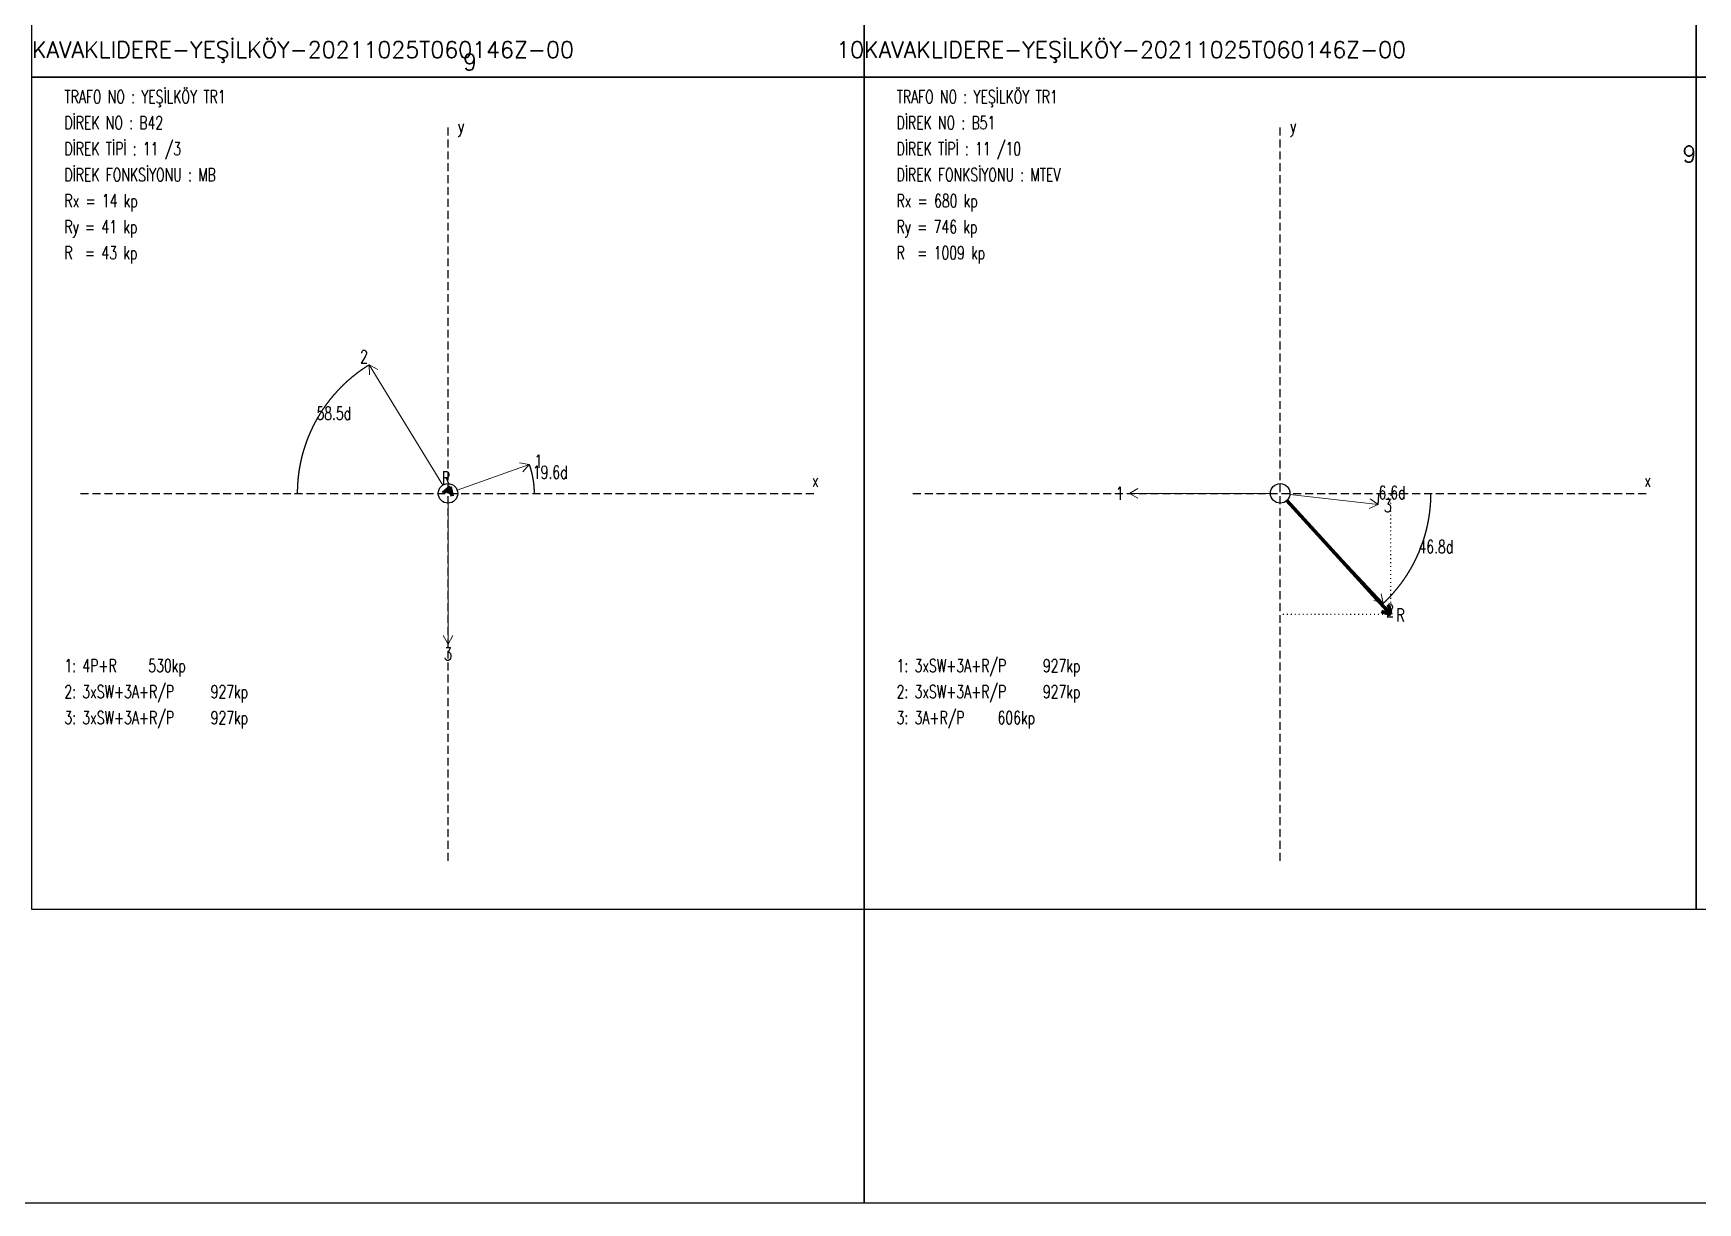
# Model space of a CAD drawing. Header units: millimetres. Extents: x 140 to 2450, y -142 to 155.
# Drawn here: x 1505 to 1715, y -142.5 to 5.1 of the extents above; entities that cross this region are included whole.
import ezdxf
from ezdxf.enums import TextEntityAlignment as Align

# ---------------------------------------------------------------- set-up
doc = ezdxf.new("R2010")
doc.units = ezdxf.units.MM
doc.linetypes.add('ACAD_ISO07W100', pattern=[0.2, 0, -0.2])
doc.linetypes.add('DASHDOT', pattern=[0.75, 0.5, -0.25])
doc.styles.get("Standard").update_dxf_attribs({"font": 'RomanS'})

msp = doc.modelspace()

# ---------------------------------------------------------------- linework, layer by layer
at = {"linetype": 'DASHDOT', "ltscale": 2}
for p, q in [((1557.301, -99.337), (1557.301, -6.641)), ((1662.301, -99.337), (1662.301, -6.641)), ((1510.953, -52.989), (1603.649, -52.989)), ((1615.953, -52.989), (1708.649, -52.989))]:
    msp.add_line(p, q, dxfattribs=at)
at = {"lineweight": 15}
for p, q in [((1556.657, -51.94), (1547.351, -36.783)), ((1547.351, -36.783), (1548.433, -37.369)), ((1547.351, -36.783), (1547.384, -38.013)), ((1558.46, -52.576), (1567.535, -49.343)), ((1567.535, -49.343), (1566.324, -49.121)), ((1567.535, -49.343), (1566.737, -50.28)), ((1643.285, -52.989), (1644.35, -52.374)), ((1557.301, -54.219), (1557.301, -72.006)), ((1661.071, -52.989), (1643.285, -52.989)), ((1643.285, -52.989), (1644.35, -53.604)), ((1663.143, -53.886), (1675.311, -66.859)), ((1663.523, -53.13), (1674.653, -54.413)), ((1674.653, -54.413), (1673.524, -54.902)), ((1674.653, -54.413), (1673.665, -53.68)), ((1675.311, -66.859), (1674.133, -66.503)), ((1675.311, -66.859), (1675.031, -65.661)), ((1557.301, -72.006), (1556.686, -70.94)), ((1557.301, -72.006), (1557.916, -70.94))]:
    msp.add_line(p, q, dxfattribs=at)
at = {"lineweight": 70}
for p, q in [((1557.585, -52.154), (1556.659, -52.965)), ((1557.301, -52.989), (1557.585, -52.154)), ((1557.585, -52.154), (1557.825, -53.361)), ((1663.13, -53.898), (1676.247, -68.276)), ((1676.247, -68.276), (1675.983, -67.074)), ((1676.247, -68.276), (1675.074, -67.903))]:
    msp.add_line(p, q, dxfattribs=at)
at = {"linetype": 'ACAD_ISO07W100', "ltscale": 2}
for p, q in [((1557.585, -52.154), (1557.301, -52.154)), ((1557.585, -52.154), (1557.585, -52.989)), ((1676.247, -68.276), (1676.247, -52.989)), ((1676.247, -68.276), (1662.301, -68.276))]:
    msp.add_line(p, q, dxfattribs=at)
for points in [[(1399.801, 154.511), (1399.801, -142.489), (1609.801, -142.489), (1609.801, 154.511), (1399.801, 154.511)], [(1609.801, 154.511), (1609.801, -142.489), (1819.801, -142.489), (1819.801, 154.511), (1609.801, 154.511)]]:
    msp.add_lwpolyline(points)
at = {"flags": 128}
for points in [[(1504.801, -0.489), (1504.801, 104.511), (1609.801, 104.511), (1609.801, -0.489), (1504.801, -0.489)], [(1609.801, -0.489), (1609.801, 104.511), (1714.801, 104.511), (1714.801, -0.489), (1609.801, -0.489)], [(1714.801, -0.489), (1714.801, 104.511), (1819.801, 104.511), (1819.801, -0.489), (1714.801, -0.489)], [(1504.801, -105.489), (1504.801, -0.489), (1609.801, -0.489), (1609.801, -105.489), (1504.801, -105.489)], [(1609.801, -105.489), (1609.801, -0.489), (1714.801, -0.489), (1714.801, -105.489), (1609.801, -105.489)], [(1714.801, -105.489), (1714.801, -0.489), (1819.801, -0.489), (1819.801, -105.489), (1714.801, -105.489)]]:
    msp.add_lwpolyline(points, close=True, dxfattribs=at)
at = {"color": 1, "flags": 128}
for points in [[(1547.351, -36.783), (1547.351, -36.783), (1547.323, -36.8), (1547.295, -36.818), (1547.266, -36.835), (1547.238, -36.853), (1547.21, -36.871), (1547.182, -36.888), (1547.154, -36.906), (1547.126, -36.924), (1547.098, -36.941), (1547.07, -36.959), (1547.042, -36.977), (1547.014, -36.995), (1546.986, -37.013), (1546.958, -37.031), (1546.93, -37.049), (1546.903, -37.067), (1546.875, -37.085), (1546.847, -37.104), (1546.819, -37.122), (1546.792, -37.14), (1546.764, -37.159), (1546.736, -37.177), (1546.709, -37.195), (1546.681, -37.214), (1546.654, -37.233), (1546.626, -37.251), (1546.599, -37.27), (1546.571, -37.288), (1546.544, -37.307), (1546.517, -37.326), (1546.489, -37.345), (1546.462, -37.364), (1546.435, -37.383), (1546.408, -37.402), (1546.38, -37.421), (1546.353, -37.44), (1546.326, -37.459), (1546.299, -37.478), (1546.272, -37.497), (1546.245, -37.517), (1546.218, -37.536), (1546.191, -37.555), (1546.164, -37.575), (1546.137, -37.594), (1546.11, -37.614), (1546.084, -37.633), (1546.057, -37.653), (1546.03, -37.672), (1546.003, -37.692), (1545.977, -37.712), (1545.95, -37.732), (1545.923, -37.752), (1545.897, -37.771), (1545.87, -37.791), (1545.844, -37.811), (1545.817, -37.831), (1545.791, -37.851), (1545.764, -37.872), (1545.738, -37.892), (1545.712, -37.912), (1545.685, -37.932), (1545.659, -37.952), (1545.633, -37.973), (1545.607, -37.993), (1545.581, -38.014), (1545.554, -38.034), (1545.528, -38.055), (1545.502, -38.075), (1545.476, -38.096), (1545.45, -38.116), (1545.424, -38.137), (1545.399, -38.158), (1545.373, -38.179), (1545.347, -38.2), (1545.321, -38.22), (1545.295, -38.241), (1545.27, -38.262), (1545.244, -38.283), (1545.218, -38.304), (1545.193, -38.326), (1545.167, -38.347), (1545.142, -38.368), (1545.116, -38.389), (1545.091, -38.41), (1545.065, -38.432), (1545.04, -38.453), (1545.014, -38.475), (1544.989, -38.496), (1544.964, -38.518), (1544.939, -38.539), (1544.913, -38.561), (1544.888, -38.582), (1544.863, -38.604), (1544.838, -38.626), (1544.813, -38.648), (1544.788, -38.669), (1544.763, -38.691), (1544.738, -38.713), (1544.713, -38.735), (1544.688, -38.757), (1544.663, -38.779), (1544.639, -38.801), (1544.614, -38.823), (1544.589, -38.845), (1544.565, -38.868), (1544.54, -38.89), (1544.515, -38.912), (1544.491, -38.935), (1544.466, -38.957), (1544.442, -38.979), (1544.417, -39.002), (1544.393, -39.024), (1544.369, -39.047), (1544.344, -39.069), (1544.32, -39.092), (1544.296, -39.115), (1544.272, -39.137), (1544.247, -39.16), (1544.223, -39.183), (1544.199, -39.206), (1544.175, -39.229), (1544.151, -39.252), (1544.127, -39.275), (1544.103, -39.298), (1544.079, -39.321), (1544.056, -39.344), (1544.032, -39.367), (1544.008, -39.39), (1543.984, -39.413), (1543.961, -39.437), (1543.937, -39.46), (1543.913, -39.483), (1543.89, -39.507), (1543.866, -39.53), (1543.843, -39.554), (1543.82, -39.577), (1543.796, -39.601), (1543.773, -39.624), (1543.749, -39.648), (1543.726, -39.672), (1543.703, -39.695), (1543.68, -39.719), (1543.657, -39.743), (1543.634, -39.767), (1543.611, -39.791), (1543.587, -39.814), (1543.565, -39.838), (1543.542, -39.862), (1543.519, -39.886), (1543.496, -39.91), (1543.473, -39.935), (1543.45, -39.959), (1543.428, -39.983), (1543.405, -40.007), (1543.382, -40.031), (1543.36, -40.056), (1543.337, -40.08), (1543.315, -40.105), (1543.292, -40.129), (1543.27, -40.153), (1543.247, -40.178), (1543.225, -40.202), (1543.203, -40.227), (1543.18, -40.252), (1543.158, -40.276), (1543.136, -40.301), (1543.114, -40.326), (1543.092, -40.351), (1543.07, -40.375), (1543.048, -40.4), (1543.026, -40.425), (1543.004, -40.45), (1542.982, -40.475), (1542.96, -40.5), (1542.939, -40.525), (1542.917, -40.55), (1542.895, -40.575), (1542.873, -40.6), (1542.852, -40.626), (1542.83, -40.651), (1542.809, -40.676), (1542.787, -40.702), (1542.766, -40.727), (1542.745, -40.752), (1542.723, -40.778), (1542.702, -40.803), (1542.681, -40.829), (1542.659, -40.854), (1542.638, -40.88), (1542.617, -40.905), (1542.596, -40.931), (1542.575, -40.957), (1542.554, -40.982), (1542.533, -41.008), (1542.512, -41.034), (1542.491, -41.06), (1542.471, -41.086), (1542.45, -41.112), (1542.429, -41.137), (1542.409, -41.163), (1542.388, -41.189), (1542.367, -41.216), (1542.347, -41.242), (1542.326, -41.268), (1542.306, -41.294), (1542.286, -41.32), (1542.265, -41.346), (1542.245, -41.373), (1542.225, -41.399), (1542.204, -41.425), (1542.184, -41.452), (1542.164, -41.478), (1542.144, -41.504), (1542.124, -41.531), (1542.104, -41.557), (1542.084, -41.584), (1542.064, -41.61), (1542.044, -41.637), (1542.025, -41.664), (1542.005, -41.69), (1541.985, -41.717), (1541.966, -41.744), (1541.946, -41.771), (1541.926, -41.797), (1541.907, -41.824), (1541.887, -41.851), (1541.868, -41.878), (1541.849, -41.905), (1541.829, -41.932), (1541.81, -41.959), (1541.791, -41.986), (1541.772, -42.013), (1541.753, -42.04), (1541.733, -42.068), (1541.714, -42.095), (1541.695, -42.122), (1541.676, -42.149), (1541.658, -42.176), (1541.639, -42.204), (1541.62, -42.231), (1541.601, -42.259), (1541.582, -42.286), (1541.564, -42.313), (1541.545, -42.341), (1541.527, -42.368), (1541.508, -42.396), (1541.49, -42.424), (1541.471, -42.451), (1541.453, -42.479), (1541.435, -42.506), (1541.416, -42.534), (1541.398, -42.562), (1541.38, -42.59), (1541.362, -42.617), (1541.344, -42.645), (1541.326, -42.673), (1541.308, -42.701), (1541.29, -42.729), (1541.272, -42.757), (1541.254, -42.785), (1541.236, -42.813), (1541.218, -42.841), (1541.201, -42.869), (1541.183, -42.897), (1541.166, -42.925), (1541.148, -42.954), (1541.131, -42.982), (1541.113, -43.01), (1541.096, -43.038), (1541.078, -43.067), (1541.061, -43.095), (1541.044, -43.123), (1541.027, -43.152), (1541.009, -43.18), (1540.992, -43.209), (1540.975, -43.237), (1540.958, -43.265), (1540.941, -43.294), (1540.925, -43.323), (1540.908, -43.351), (1540.891, -43.38), (1540.874, -43.408), (1540.857, -43.437), (1540.841, -43.466), (1540.824, -43.495), (1540.808, -43.523), (1540.791, -43.552), (1540.775, -43.581), (1540.758, -43.61), (1540.742, -43.639), (1540.726, -43.668), (1540.709, -43.697), (1540.693, -43.726), (1540.677, -43.755), (1540.661, -43.784), (1540.645, -43.813), (1540.629, -43.842), (1540.613, -43.871), (1540.597, -43.9), (1540.581, -43.929), (1540.566, -43.958), (1540.55, -43.988), (1540.534, -44.017), (1540.518, -44.046), (1540.503, -44.075), (1540.487, -44.105), (1540.472, -44.134), (1540.456, -44.164), (1540.441, -44.193), (1540.426, -44.222), (1540.41, -44.252), (1540.395, -44.281), (1540.38, -44.311), (1540.365, -44.34), (1540.35, -44.37), (1540.335, -44.4), (1540.32, -44.429), (1540.305, -44.459), (1540.29, -44.489), (1540.275, -44.518), (1540.261, -44.548), (1540.246, -44.578), (1540.231, -44.607), (1540.217, -44.637), (1540.202, -44.667), (1540.188, -44.697), (1540.173, -44.727), (1540.159, -44.757), (1540.144, -44.787), (1540.13, -44.817), (1540.116, -44.847), (1540.102, -44.877), (1540.088, -44.907), (1540.073, -44.937), (1540.059, -44.967), (1540.045, -44.997), (1540.032, -45.027), (1540.018, -45.057), (1540.004, -45.087), (1539.99, -45.118), (1539.976, -45.148), (1539.963, -45.178), (1539.949, -45.208), (1539.936, -45.239), (1539.922, -45.269), (1539.909, -45.299), (1539.895, -45.33), (1539.882, -45.36), (1539.869, -45.39), (1539.855, -45.421), (1539.842, -45.451), (1539.829, -45.482), (1539.816, -45.512), (1539.803, -45.543), (1539.79, -45.573), (1539.777, -45.604), (1539.764, -45.635), (1539.751, -45.665), (1539.739, -45.696), (1539.726, -45.727), (1539.713, -45.757), (1539.701, -45.788), (1539.688, -45.819), (1539.676, -45.849), (1539.663, -45.88), (1539.651, -45.911), (1539.638, -45.942), (1539.626, -45.973), (1539.614, -46.003), (1539.602, -46.034), (1539.59, -46.065), (1539.578, -46.096), (1539.566, -46.127), (1539.554, -46.158), (1539.542, -46.189), (1539.53, -46.22), (1539.518, -46.251), (1539.506, -46.282), (1539.495, -46.313), (1539.483, -46.344), (1539.472, -46.375), (1539.46, -46.407), (1539.449, -46.438), (1539.437, -46.469), (1539.426, -46.5), (1539.415, -46.531), (1539.403, -46.562), (1539.392, -46.594), (1539.381, -46.625), (1539.37, -46.656), (1539.359, -46.688), (1539.348, -46.719), (1539.337, -46.75), (1539.326, -46.782), (1539.315, -46.813), (1539.305, -46.844), (1539.294, -46.876), (1539.283, -46.907), (1539.273, -46.939), (1539.262, -46.97), (1539.252, -47.002), (1539.241, -47.033), (1539.231, -47.065), (1539.221, -47.096), (1539.21, -47.128), (1539.2, -47.159), (1539.19, -47.191), (1539.18, -47.223), (1539.17, -47.254), (1539.16, -47.286), (1539.15, -47.318), (1539.14, -47.349), (1539.13, -47.381), (1539.12, -47.413), (1539.111, -47.444), (1539.101, -47.476), (1539.091, -47.508), (1539.082, -47.54), (1539.072, -47.572), (1539.063, -47.603), (1539.054, -47.635), (1539.044, -47.667), (1539.035, -47.699), (1539.026, -47.731), (1539.017, -47.763), (1539.008, -47.795), (1538.999, -47.827), (1538.99, -47.859), (1538.981, -47.891), (1538.972, -47.923), (1538.963, -47.955), (1538.954, -47.987), (1538.946, -48.019), (1538.937, -48.051), (1538.928, -48.083), (1538.92, -48.115), (1538.911, -48.147), (1538.903, -48.179), (1538.895, -48.211), (1538.886, -48.243), (1538.878, -48.275), (1538.87, -48.307), (1538.862, -48.34), (1538.854, -48.372), (1538.845, -48.404), (1538.838, -48.436), (1538.83, -48.469), (1538.822, -48.501), (1538.814, -48.533), (1538.806, -48.565), (1538.798, -48.598), (1538.791, -48.63), (1538.783, -48.662), (1538.776, -48.695), (1538.768, -48.727), (1538.761, -48.759), (1538.754, -48.792), (1538.746, -48.824), (1538.739, -48.856), (1538.732, -48.889), (1538.725, -48.921), (1538.718, -48.954), (1538.711, -48.986), (1538.704, -49.018), (1538.697, -49.051), (1538.69, -49.083), (1538.683, -49.116), (1538.676, -49.148), (1538.67, -49.181), (1538.663, -49.213), (1538.657, -49.246), (1538.65, -49.279), (1538.644, -49.311), (1538.637, -49.344), (1538.631, -49.376), (1538.625, -49.409), (1538.618, -49.441), (1538.612, -49.474), (1538.606, -49.507), (1538.6, -49.539), (1538.594, -49.572), (1538.588, -49.605), (1538.582, -49.637), (1538.576, -49.67), (1538.571, -49.703), (1538.565, -49.735), (1538.559, -49.768), (1538.554, -49.801), (1538.548, -49.833), (1538.543, -49.866), (1538.537, -49.899), (1538.532, -49.932), (1538.527, -49.964), (1538.521, -49.997), (1538.516, -50.03), (1538.511, -50.063), (1538.506, -50.096), (1538.501, -50.128), (1538.496, -50.161), (1538.491, -50.194), (1538.486, -50.227), (1538.481, -50.26), (1538.477, -50.293), (1538.472, -50.325), (1538.467, -50.358), (1538.463, -50.391), (1538.458, -50.424), (1538.454, -50.457), (1538.449, -50.49), (1538.445, -50.523), (1538.441, -50.556), (1538.437, -50.589), (1538.432, -50.622), (1538.428, -50.654), (1538.424, -50.687), (1538.42, -50.72), (1538.416, -50.753), (1538.413, -50.786), (1538.409, -50.819), (1538.405, -50.852), (1538.401, -50.885), (1538.398, -50.918), (1538.394, -50.951), (1538.39, -50.984), (1538.387, -51.017), (1538.384, -51.05), (1538.38, -51.083), (1538.377, -51.116), (1538.374, -51.149), (1538.371, -51.182), (1538.367, -51.215), (1538.364, -51.248), (1538.361, -51.281), (1538.358, -51.315), (1538.355, -51.348), (1538.353, -51.381), (1538.35, -51.414), (1538.347, -51.447), (1538.344, -51.48), (1538.342, -51.513), (1538.339, -51.546), (1538.337, -51.579), (1538.334, -51.612), (1538.332, -51.645), (1538.33, -51.678), (1538.327, -51.712), (1538.325, -51.745), (1538.323, -51.778), (1538.321, -51.811), (1538.319, -51.844), (1538.317, -51.877), (1538.315, -51.91), (1538.313, -51.944), (1538.311, -51.977), (1538.31, -52.01), (1538.308, -52.043), (1538.306, -52.076), (1538.305, -52.109), (1538.303, -52.142), (1538.302, -52.176), (1538.301, -52.209), (1538.299, -52.242), (1538.298, -52.275), (1538.297, -52.308), (1538.296, -52.341), (1538.294, -52.375), (1538.293, -52.408), (1538.292, -52.441), (1538.291, -52.474), (1538.291, -52.507), (1538.29, -52.54), (1538.289, -52.574), (1538.288, -52.607), (1538.288, -52.64), (1538.287, -52.673), (1538.287, -52.706), (1538.286, -52.74), (1538.286, -52.773), (1538.285, -52.806), (1538.285, -52.839), (1538.285, -52.872), (1538.285, -52.905), (1538.285, -52.939), (1538.285, -52.972), (1538.285, -52.989)], [(1567.535, -49.343), (1567.535, -49.343), (1567.541, -49.361), (1567.547, -49.378), (1567.554, -49.396), (1567.56, -49.414), (1567.566, -49.432), (1567.572, -49.45), (1567.579, -49.468), (1567.585, -49.486), (1567.591, -49.504), (1567.597, -49.522), (1567.603, -49.54), (1567.609, -49.558), (1567.615, -49.576), (1567.621, -49.594), (1567.627, -49.612), (1567.633, -49.63), (1567.638, -49.648), (1567.644, -49.666), (1567.65, -49.684), (1567.656, -49.702), (1567.661, -49.72), (1567.667, -49.738), (1567.673, -49.756), (1567.678, -49.774), (1567.684, -49.793), (1567.69, -49.811), (1567.695, -49.829), (1567.701, -49.847), (1567.706, -49.865), (1567.712, -49.883), (1567.717, -49.901), (1567.722, -49.92), (1567.728, -49.938), (1567.733, -49.956), (1567.738, -49.974), (1567.743, -49.993), (1567.749, -50.011), (1567.754, -50.029), (1567.759, -50.047), (1567.764, -50.065), (1567.769, -50.084), (1567.774, -50.102), (1567.779, -50.12), (1567.784, -50.139), (1567.789, -50.157), (1567.794, -50.175), (1567.799, -50.194), (1567.804, -50.212), (1567.809, -50.23), (1567.814, -50.249), (1567.818, -50.267), (1567.823, -50.285), (1567.828, -50.304), (1567.832, -50.322), (1567.837, -50.34), (1567.842, -50.359), (1567.846, -50.377), (1567.851, -50.396), (1567.855, -50.414), (1567.86, -50.432), (1567.864, -50.451), (1567.869, -50.469), (1567.873, -50.488), (1567.877, -50.506), (1567.882, -50.525), (1567.886, -50.543), (1567.89, -50.562), (1567.894, -50.58), (1567.899, -50.599), (1567.903, -50.617), (1567.907, -50.636), (1567.911, -50.654), (1567.915, -50.673), (1567.919, -50.691), (1567.923, -50.71), (1567.927, -50.728), (1567.931, -50.747), (1567.935, -50.765), (1567.939, -50.784), (1567.943, -50.802), (1567.946, -50.821), (1567.95, -50.84), (1567.954, -50.858), (1567.958, -50.877), (1567.961, -50.895), (1567.965, -50.914), (1567.969, -50.933), (1567.972, -50.951), (1567.976, -50.97), (1567.979, -50.989), (1567.983, -51.007), (1567.986, -51.026), (1567.989, -51.044), (1567.993, -51.063), (1567.996, -51.082), (1568, -51.1), (1568.003, -51.119), (1568.006, -51.138), (1568.009, -51.156), (1568.012, -51.175), (1568.016, -51.194), (1568.019, -51.213), (1568.022, -51.231), (1568.025, -51.25), (1568.028, -51.269), (1568.031, -51.287), (1568.034, -51.306), (1568.037, -51.325), (1568.04, -51.344), (1568.042, -51.362), (1568.045, -51.381), (1568.048, -51.4), (1568.051, -51.419), (1568.054, -51.437), (1568.056, -51.456), (1568.059, -51.475), (1568.062, -51.494), (1568.064, -51.513), (1568.067, -51.531), (1568.069, -51.55), (1568.072, -51.569), (1568.074, -51.588), (1568.077, -51.607), (1568.079, -51.625), (1568.081, -51.644), (1568.084, -51.663), (1568.086, -51.682), (1568.088, -51.701), (1568.09, -51.719), (1568.093, -51.738), (1568.095, -51.757), (1568.097, -51.776), (1568.099, -51.795), (1568.101, -51.814), (1568.103, -51.832), (1568.105, -51.851), (1568.107, -51.87), (1568.109, -51.889), (1568.111, -51.908), (1568.113, -51.927), (1568.115, -51.946), (1568.116, -51.965), (1568.118, -51.983), (1568.12, -52.002), (1568.122, -52.021), (1568.123, -52.04), (1568.125, -52.059), (1568.127, -52.078), (1568.128, -52.097), (1568.13, -52.116), (1568.131, -52.135), (1568.133, -52.153), (1568.134, -52.172), (1568.136, -52.191), (1568.137, -52.21), (1568.138, -52.229), (1568.14, -52.248), (1568.141, -52.267), (1568.142, -52.286), (1568.143, -52.305), (1568.145, -52.324), (1568.146, -52.343), (1568.147, -52.362), (1568.148, -52.38), (1568.149, -52.399), (1568.15, -52.418), (1568.151, -52.437), (1568.152, -52.456), (1568.153, -52.475), (1568.154, -52.494), (1568.154, -52.513), (1568.155, -52.532), (1568.156, -52.551), (1568.157, -52.57), (1568.158, -52.589), (1568.158, -52.608), (1568.159, -52.627), (1568.159, -52.646), (1568.16, -52.665), (1568.161, -52.684), (1568.161, -52.703), (1568.162, -52.721), (1568.162, -52.74), (1568.162, -52.759), (1568.163, -52.778), (1568.163, -52.797), (1568.164, -52.816), (1568.164, -52.835), (1568.164, -52.854), (1568.164, -52.873), (1568.164, -52.892), (1568.165, -52.911), (1568.165, -52.93), (1568.165, -52.949), (1568.165, -52.968), (1568.165, -52.987), (1568.165, -52.989)], [(1674.653, -54.413), (1674.653, -54.413), (1674.655, -54.391), (1674.658, -54.37), (1674.66, -54.348), (1674.662, -54.327), (1674.665, -54.305), (1674.667, -54.284), (1674.669, -54.262), (1674.672, -54.24), (1674.674, -54.219), (1674.676, -54.197), (1674.678, -54.176), (1674.68, -54.154), (1674.682, -54.132), (1674.684, -54.111), (1674.686, -54.089), (1674.688, -54.068), (1674.69, -54.046), (1674.691, -54.024), (1674.693, -54.003), (1674.695, -53.981), (1674.697, -53.959), (1674.698, -53.938), (1674.7, -53.916), (1674.702, -53.895), (1674.703, -53.873), (1674.705, -53.851), (1674.706, -53.83), (1674.708, -53.808), (1674.709, -53.786), (1674.71, -53.765), (1674.712, -53.743), (1674.713, -53.721), (1674.714, -53.7), (1674.716, -53.678), (1674.717, -53.656), (1674.718, -53.635), (1674.719, -53.613), (1674.72, -53.591), (1674.721, -53.57), (1674.722, -53.548), (1674.723, -53.526), (1674.724, -53.505), (1674.725, -53.483), (1674.726, -53.461), (1674.727, -53.44), (1674.727, -53.418), (1674.728, -53.396), (1674.729, -53.374), (1674.729, -53.353), (1674.73, -53.331), (1674.731, -53.309), (1674.731, -53.288), (1674.732, -53.266), (1674.732, -53.244), (1674.732, -53.223), (1674.733, -53.201), (1674.733, -53.179), (1674.734, -53.157), (1674.734, -53.136), (1674.734, -53.114), (1674.734, -53.092), (1674.734, -53.071), (1674.735, -53.049), (1674.735, -53.027), (1674.735, -53.006), (1674.735, -52.989)], [(1675.311, -66.859), (1675.311, -66.859), (1675.335, -66.836), (1675.359, -66.813), (1675.383, -66.791), (1675.407, -66.768), (1675.432, -66.745), (1675.455, -66.722), (1675.479, -66.699), (1675.503, -66.676), (1675.527, -66.653), (1675.551, -66.63), (1675.575, -66.607), (1675.599, -66.583), (1675.622, -66.56), (1675.646, -66.537), (1675.67, -66.514), (1675.693, -66.49), (1675.717, -66.467), (1675.74, -66.443), (1675.764, -66.42), (1675.787, -66.396), (1675.81, -66.373), (1675.834, -66.349), (1675.857, -66.326), (1675.88, -66.302), (1675.904, -66.278), (1675.927, -66.254), (1675.95, -66.231), (1675.973, -66.207), (1675.996, -66.183), (1676.019, -66.159), (1676.042, -66.135), (1676.065, -66.111), (1676.088, -66.087), (1676.111, -66.063), (1676.133, -66.039), (1676.156, -66.015), (1676.179, -65.99), (1676.202, -65.966), (1676.224, -65.942), (1676.247, -65.918), (1676.269, -65.893), (1676.292, -65.869), (1676.314, -65.844), (1676.337, -65.82), (1676.359, -65.795), (1676.381, -65.771), (1676.404, -65.746), (1676.426, -65.722), (1676.448, -65.697), (1676.47, -65.672), (1676.492, -65.647), (1676.514, -65.623), (1676.537, -65.598), (1676.558, -65.573), (1676.58, -65.548), (1676.602, -65.523), (1676.624, -65.498), (1676.646, -65.473), (1676.668, -65.448), (1676.689, -65.423), (1676.711, -65.398), (1676.733, -65.373), (1676.754, -65.347), (1676.776, -65.322), (1676.797, -65.297), (1676.819, -65.272), (1676.84, -65.246), (1676.862, -65.221), (1676.883, -65.195), (1676.904, -65.17), (1676.926, -65.144), (1676.947, -65.119), (1676.968, -65.093), (1676.989, -65.068), (1677.01, -65.042), (1677.031, -65.016), (1677.052, -64.991), (1677.073, -64.965), (1677.094, -64.939), (1677.115, -64.913), (1677.135, -64.887), (1677.156, -64.861), (1677.177, -64.836), (1677.198, -64.81), (1677.218, -64.784), (1677.239, -64.757), (1677.259, -64.731), (1677.28, -64.705), (1677.3, -64.679), (1677.321, -64.653), (1677.341, -64.627), (1677.361, -64.6), (1677.381, -64.574), (1677.402, -64.548), (1677.422, -64.521), (1677.442, -64.495), (1677.462, -64.469), (1677.482, -64.442), (1677.502, -64.416), (1677.522, -64.389), (1677.542, -64.362), (1677.561, -64.336), (1677.581, -64.309), (1677.601, -64.282), (1677.621, -64.256), (1677.64, -64.229), (1677.66, -64.202), (1677.679, -64.175), (1677.699, -64.148), (1677.718, -64.122), (1677.738, -64.095), (1677.757, -64.068), (1677.777, -64.041), (1677.796, -64.014), (1677.815, -63.987), (1677.834, -63.96), (1677.853, -63.932), (1677.872, -63.905), (1677.891, -63.878), (1677.91, -63.851), (1677.929, -63.824), (1677.948, -63.796), (1677.967, -63.769), (1677.986, -63.742), (1678.005, -63.714), (1678.023, -63.687), (1678.042, -63.659), (1678.061, -63.632), (1678.079, -63.604), (1678.098, -63.577), (1678.116, -63.549), (1678.134, -63.522), (1678.153, -63.494), (1678.171, -63.466), (1678.189, -63.439), (1678.208, -63.411), (1678.226, -63.383), (1678.244, -63.355), (1678.262, -63.327), (1678.28, -63.299), (1678.298, -63.272), (1678.316, -63.244), (1678.334, -63.216), (1678.352, -63.188), (1678.369, -63.16), (1678.387, -63.132), (1678.405, -63.103), (1678.422, -63.075), (1678.44, -63.047), (1678.457, -63.019), (1678.475, -62.991), (1678.492, -62.963), (1678.51, -62.934), (1678.527, -62.906), (1678.544, -62.878), (1678.562, -62.849), (1678.579, -62.821), (1678.596, -62.792), (1678.613, -62.764), (1678.63, -62.736), (1678.647, -62.707), (1678.664, -62.678), (1678.681, -62.65), (1678.698, -62.621), (1678.714, -62.593), (1678.731, -62.564), (1678.748, -62.535), (1678.765, -62.507), (1678.781, -62.478), (1678.798, -62.449), (1678.814, -62.42), (1678.831, -62.391), (1678.847, -62.363), (1678.863, -62.334), (1678.88, -62.305), (1678.896, -62.276), (1678.912, -62.247), (1678.928, -62.218), (1678.944, -62.189), (1678.96, -62.16), (1678.976, -62.131), (1678.992, -62.102), (1679.008, -62.072), (1679.024, -62.043), (1679.04, -62.014), (1679.055, -61.985), (1679.071, -61.956), (1679.087, -61.926), (1679.102, -61.897), (1679.118, -61.868), (1679.133, -61.838), (1679.149, -61.809), (1679.164, -61.779), (1679.179, -61.75), (1679.195, -61.72), (1679.21, -61.691), (1679.225, -61.661), (1679.24, -61.632), (1679.255, -61.602), (1679.27, -61.573), (1679.285, -61.543), (1679.3, -61.513), (1679.315, -61.484), (1679.33, -61.454), (1679.344, -61.424), (1679.359, -61.395), (1679.374, -61.365), (1679.388, -61.335), (1679.403, -61.305), (1679.417, -61.275), (1679.432, -61.245), (1679.446, -61.215), (1679.461, -61.186), (1679.475, -61.156), (1679.489, -61.126), (1679.503, -61.096), (1679.517, -61.066), (1679.531, -61.035), (1679.545, -61.005), (1679.559, -60.975), (1679.573, -60.945), (1679.587, -60.915), (1679.601, -60.885), (1679.615, -60.855), (1679.628, -60.824), (1679.642, -60.794), (1679.656, -60.764), (1679.669, -60.734), (1679.683, -60.703), (1679.696, -60.673), (1679.71, -60.643), (1679.723, -60.612), (1679.736, -60.582), (1679.749, -60.551), (1679.763, -60.521), (1679.776, -60.49), (1679.789, -60.46), (1679.802, -60.429), (1679.815, -60.399), (1679.828, -60.368), (1679.84, -60.338), (1679.853, -60.307), (1679.866, -60.276), (1679.879, -60.246), (1679.891, -60.215), (1679.904, -60.184), (1679.916, -60.153), (1679.929, -60.123), (1679.941, -60.092), (1679.954, -60.061), (1679.966, -60.03), (1679.978, -59.999), (1679.99, -59.969), (1680.003, -59.938), (1680.015, -59.907), (1680.027, -59.876), (1680.039, -59.845), (1680.051, -59.814), (1680.063, -59.783), (1680.074, -59.752), (1680.086, -59.721), (1680.098, -59.69), (1680.11, -59.659), (1680.121, -59.628), (1680.133, -59.597), (1680.144, -59.565), (1680.156, -59.534), (1680.167, -59.503), (1680.178, -59.472), (1680.19, -59.441), (1680.201, -59.41), (1680.212, -59.378), (1680.223, -59.347), (1680.234, -59.316), (1680.245, -59.284), (1680.256, -59.253), (1680.267, -59.222), (1680.278, -59.19), (1680.289, -59.159), (1680.3, -59.128), (1680.31, -59.096), (1680.321, -59.065), (1680.332, -59.033), (1680.342, -59.002), (1680.353, -58.97), (1680.363, -58.939), (1680.373, -58.907), (1680.384, -58.876), (1680.394, -58.844), (1680.404, -58.813), (1680.414, -58.781), (1680.424, -58.749), (1680.434, -58.718), (1680.444, -58.686), (1680.454, -58.654), (1680.464, -58.623), (1680.474, -58.591), (1680.484, -58.559), (1680.493, -58.527), (1680.503, -58.496), (1680.513, -58.464), (1680.522, -58.432), (1680.532, -58.4), (1680.541, -58.368), (1680.55, -58.337), (1680.56, -58.305), (1680.569, -58.273), (1680.578, -58.241), (1680.587, -58.209), (1680.596, -58.177), (1680.605, -58.145), (1680.614, -58.113), (1680.623, -58.081), (1680.632, -58.049), (1680.641, -58.017), (1680.65, -57.985), (1680.658, -57.953), (1680.667, -57.921), (1680.675, -57.889), (1680.684, -57.857), (1680.692, -57.825), (1680.701, -57.793), (1680.709, -57.761), (1680.718, -57.729), (1680.726, -57.696), (1680.734, -57.664), (1680.742, -57.632), (1680.75, -57.6), (1680.758, -57.568), (1680.766, -57.536), (1680.774, -57.503), (1680.782, -57.471), (1680.79, -57.439), (1680.797, -57.407), (1680.805, -57.374), (1680.813, -57.342), (1680.82, -57.31), (1680.828, -57.277), (1680.835, -57.245), (1680.843, -57.213), (1680.85, -57.18), (1680.857, -57.148), (1680.865, -57.115), (1680.872, -57.083), (1680.879, -57.051), (1680.886, -57.018), (1680.893, -56.986), (1680.9, -56.953), (1680.907, -56.921), (1680.914, -56.888), (1680.92, -56.856), (1680.927, -56.823), (1680.934, -56.791), (1680.94, -56.758), (1680.947, -56.726), (1680.953, -56.693), (1680.96, -56.661), (1680.966, -56.628), (1680.973, -56.596), (1680.979, -56.563), (1680.985, -56.53), (1680.991, -56.498), (1680.997, -56.465), (1681.003, -56.432), (1681.009, -56.4), (1681.015, -56.367), (1681.021, -56.334), (1681.027, -56.302), (1681.033, -56.269), (1681.038, -56.236), (1681.044, -56.204), (1681.05, -56.171), (1681.055, -56.138), (1681.061, -56.106), (1681.066, -56.073), (1681.071, -56.04), (1681.077, -56.007), (1681.082, -55.974), (1681.087, -55.942), (1681.092, -55.909), (1681.097, -55.876), (1681.102, -55.843), (1681.107, -55.81), (1681.112, -55.778), (1681.117, -55.745), (1681.122, -55.712), (1681.126, -55.679), (1681.131, -55.646), (1681.136, -55.613), (1681.14, -55.58), (1681.145, -55.548), (1681.149, -55.515), (1681.154, -55.482), (1681.158, -55.449), (1681.162, -55.416), (1681.166, -55.383), (1681.171, -55.35), (1681.175, -55.317), (1681.179, -55.284), (1681.183, -55.251), (1681.187, -55.218), (1681.19, -55.185), (1681.194, -55.152), (1681.198, -55.119), (1681.202, -55.086), (1681.205, -55.053), (1681.209, -55.02), (1681.212, -54.987), (1681.216, -54.954), (1681.219, -54.921), (1681.223, -54.888), (1681.226, -54.855), (1681.229, -54.822), (1681.232, -54.789), (1681.235, -54.756), (1681.238, -54.723), (1681.241, -54.69), (1681.244, -54.657), (1681.247, -54.624), (1681.25, -54.591), (1681.253, -54.558), (1681.256, -54.525), (1681.258, -54.492), (1681.261, -54.459), (1681.263, -54.426), (1681.266, -54.392), (1681.268, -54.359), (1681.271, -54.326), (1681.273, -54.293), (1681.275, -54.26), (1681.277, -54.227), (1681.279, -54.194), (1681.282, -54.161), (1681.284, -54.128), (1681.286, -54.094), (1681.287, -54.061), (1681.289, -54.028), (1681.291, -53.995), (1681.293, -53.962), (1681.294, -53.929), (1681.296, -53.896), (1681.298, -53.862), (1681.299, -53.829), (1681.301, -53.796), (1681.302, -53.763), (1681.303, -53.73), (1681.305, -53.697), (1681.306, -53.663), (1681.307, -53.63), (1681.308, -53.597), (1681.309, -53.564), (1681.31, -53.531), (1681.311, -53.498), (1681.312, -53.464), (1681.313, -53.431), (1681.313, -53.398), (1681.314, -53.365), (1681.315, -53.332), (1681.315, -53.298), (1681.316, -53.265), (1681.316, -53.232), (1681.317, -53.199), (1681.317, -53.166), (1681.317, -53.133), (1681.317, -53.099), (1681.318, -53.066), (1681.318, -53.033), (1681.318, -53), (1681.318, -52.989)]]:
    msp.add_lwpolyline(points, dxfattribs=at)
for centre in [(1557.301, -52.989), (1662.301, -52.989)]:
    msp.add_circle(centre, 1.23)

# ---------------------------------------------------------------- texts
for p in [(1504.801, 1.972), (1609.801, 1.972)]:
    msp.add_text('KAVAKLIDERE-YEŞİLKÖY-20211025T060146Z-00', height=2.05078).set_placement(p)
for s, height, p in [('9', 2.051, (1560.946, 0.414)), ('10', 2.0508, (1609.801, 1.972)), ('9', 2.051, (1714.801, -11.209))]:
    msp.add_text(s, height=height).set_placement(p, align=Align.RIGHT)
at = {"width": 0.7}
for s, height, p in [('TRAFO NO : YEŞİLKÖY TR1', 1.64062, (1508.903, -2.95)), ('TRAFO NO : YEŞİLKÖY TR1', 1.64062, (1613.903, -2.95)), ('DİREK NO : B42', 1.64062, (1508.903, -6.231)), ('DİREK NO : B51', 1.64062, (1613.903, -6.231)), ('DİREK TİPİ : 11 /3', 1.64062, (1508.903, -9.512)), ('DİREK TİPİ : 11 /10', 1.64062, (1613.903, -9.512)), ('DİREK FONKSİYONU : MB', 1.64062, (1508.903, -12.794)), ('DİREK FONKSİYONU : MTEV', 1.64062, (1613.903, -12.794)), ('Rx = 14 kp', 1.6406, (1508.903, -16.075)), ('Rx = 680 kp', 1.64062, (1613.903, -16.075)), ('Ry = 41 kp', 1.6406, (1508.903, -19.356)), ('Ry = 746 kp', 1.64062, (1613.903, -19.356)), ('R  = 43 kp', 1.6406, (1508.903, -22.637)), ('R  = 1009 kp', 1.64062, (1613.903, -22.637)), ('1: 4P+R    530kp', 1.64062, (1508.903, -74.727)), ('1: 3xSW+3A+R/P    927kp', 1.64062, (1613.903, -74.727)), ('2: 3xSW+3A+R/P    927kp', 1.64062, (1508.903, -78.008)), ('2: 3xSW+3A+R/P    927kp', 1.64062, (1613.903, -78.008)), ('3: 3xSW+3A+R/P    927kp', 1.64062, (1508.903, -81.29)), ('3: 3A+R/P    606kp', 1.64062, (1613.903, -81.29))]:
    msp.add_text(s, height=height, dxfattribs=at).set_placement(p, align=Align.MIDDLE_LEFT)
for s, p in [('y', (1558.942, -6.641)), ('y', (1663.942, -6.641)), ('x', (1603.649, -51.348)), ('x', (1708.649, -51.348))]:
    msp.add_text(s, height=1.641, dxfattribs=at).set_placement(p, align=Align.MIDDLE_CENTER)
at = {"lineweight": 15, "width": 0.7}
for s, p in [('2', (1546.707, -35.734)), ('1', (1568.694, -48.93)), ('1', (1642.054, -52.989)), ('3', (1675.875, -54.554)), ('2', (1676.153, -67.756)), ('3', (1557.301, -73.236))]:
    msp.add_text(s, height=1.641, dxfattribs=at).set_placement(p, align=Align.MIDDLE_CENTER)
at = {"color": 1, "width": 0.7}
for s, p in [('58.5d', (1540.705, -43.704)), ('19.6d', (1568.006, -51.139)), ('6.6d', (1674.714, -53.702)), ('46.8d', (1679.752, -60.546))]:
    msp.add_text(s, height=1.6406, dxfattribs=at).set_placement(p)
at = {"lineweight": 70, "width": 0.7}
for p in [(1557.041, -51.05), (1677.476, -68.333)]:
    msp.add_text('R', height=1.641, dxfattribs=at).set_placement(p, align=Align.MIDDLE_CENTER)

doc.saveas('drawing.dxf')
